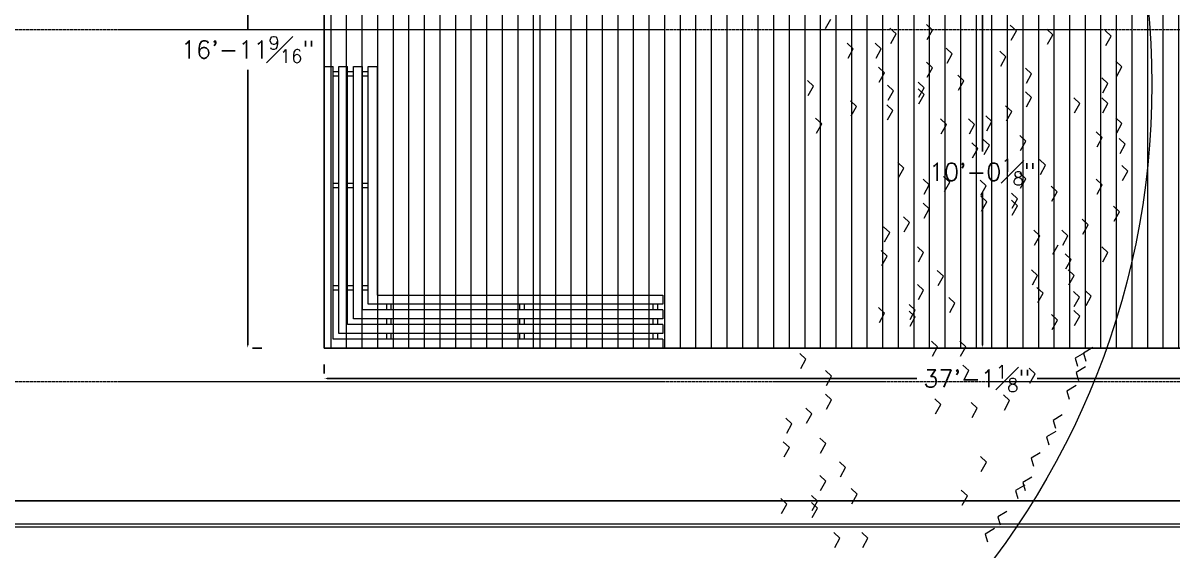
# Model space of a CAD drawing. Header units: inches. Extents: x 437 to 8681, y 26 to 3302.
# Drawn here: x 1260.5 to 1652.3, y 581.4 to 761.1 of the extents above; entities that cross this region are included whole.
import ezdxf

# ---------------------------------------------------------------- set-up
doc = ezdxf.new("R2010")
doc.units = ezdxf.units.IN
doc.header["$MEASUREMENT"] = 0
doc.linetypes.add('PHANTOM2', pattern=[1.25, 0.625, -0.125, 0.125, -0.125, 0.125, -0.125])
doc.layers.add('ARBOLES', color=7, linetype='Continuous', lineweight=13, true_color=0x69d485)
for name, color, linetype, lineweight in [('BOUNDARY', 150, 'Continuous', 53), ('PLANTA BLANCA', 7, 'Continuous', 0), ('TEXTURE', 8, 'Continuous', 0)]:
    doc.layers.add(name, color=color, linetype=linetype, lineweight=lineweight)
doc.layers.add('DIMENSION', color=1, linetype='Continuous')
doc.styles.add('ROMANS', font='romans.shx')
doc.dimstyles.new('SMALLER DIM', dxfattribs={"dimscale": 64, "dimtxt": 0.09375, "dimasz": 0.015625, "dimexe": 0.075, "dimexo": 0.02625, "dimgap": 0.0375, "dimtad": 0, "dimtih": 1, "dimtoh": 1, "dimdec": 4, "dimzin": 3, "dimdsep": 46, "dimlunit": 4, "dimtxsty": 'ROMANS', "dimcen": 0.0375, "dimclrd": 256, "dimclre": 256, "dimclrt": 7, "dimadec": 0, "dimazin": 0, "dimtfac": 0.75, "dimtdec": 4, "dimtmove": 0, "dimatfit": 3, "dimfxl": 1, "dimfrac": 1, "dimtolj": 1, "dimtzin": 0, "dimlwd": -1, "dimlwe": -1, "dimarcsym": 1})

# ---------------------------------------------------------------- blocks, each defined once
blk = doc.blocks.new('*D76')
at = {"layer": 'DIMENSION', "transparency": 16777216}
for p, q in [((1586.02, 770.43), (1582.88, 770.43)), ((1587.68, 769.43), (1587.68, 717.26)), ((1587.68, 651.28), (1587.68, 703.46)), ((1586.17, 650.28), (1582.88, 650.28))]:
    blk.add_line(p, q, dxfattribs=at)
for points in [[(1587.51, 769.43), (1587.85, 769.43), (1587.68, 770.43)], [(1587.51, 651.28), (1587.85, 651.28), (1587.68, 650.28)]]:
    blk.add_solid(points, dxfattribs=at)
at = {"layer": 'DIMENSION', "color": 7, "transparency": 16777216, "insert": (1587.68, 710.36), "char_height": 6, "attachment_point": 5, "style": 'ROMANS'}
blk.add_mtext('\\A1;10\'-0{\\H0.75x;\\S1#8;}"', dxfattribs=at)
blk = doc.blocks.new('*D47')
at = {"layer": 'DIMENSION', "transparency": 16777216}
for p, q in [((1337.13, 852.87), (1337.13, 758.98)), ((1338.81, 853.87), (1341.93, 853.87)), ((1337.13, 651.28), (1337.13, 745.18)), ((1338.81, 650.28), (1341.93, 650.28))]:
    blk.add_line(p, q, dxfattribs=at)
for points in [[(1336.96, 852.87), (1337.29, 852.87), (1337.13, 853.87)], [(1336.96, 651.28), (1337.29, 651.28), (1337.13, 650.28)]]:
    blk.add_solid(points, dxfattribs=at)
at = {"layer": 'DIMENSION', "color": 7, "transparency": 16777216, "insert": (1337.13, 752.08), "char_height": 6, "attachment_point": 5, "style": 'ROMANS'}
blk.add_mtext('\\A1;16\'-11{\\H0.75x;\\S9#16;}"', dxfattribs=at)
blk = doc.blocks.new('*D48')
at = {"layer": 'DIMENSION', "transparency": 16777216}
for p, q in [((1363.23, 641.57), (1363.23, 644.69)), ((1808.38, 641.57), (1808.38, 644.69)), ((1364.23, 639.89), (1565.3, 639.89)), ((1807.38, 639.89), (1606.31, 639.89))]:
    blk.add_line(p, q, dxfattribs=at)
for points in [[(1364.23, 640.06), (1364.23, 639.72), (1363.23, 639.89)], [(1807.38, 640.06), (1807.38, 639.72), (1808.38, 639.89)]]:
    blk.add_solid(points, dxfattribs=at)
at = {"layer": 'DIMENSION', "color": 7, "transparency": 16777216, "insert": (1585.8, 639.89), "char_height": 6, "attachment_point": 5, "style": 'ROMANS'}
blk.add_mtext('\\A1;37\'-1{\\H0.75x;\\S1#8;}"', dxfattribs=at)

msp = doc.modelspace()

# ---------------------------------------------------------------- hatches: boundary and pattern name
at = {"layer": 'TEXTURE', "linetype": 'Continuous'}
h = msp.add_hatch(dxfattribs=at)
h.set_pattern_fill('ANSI31', color=9, scale=42.5, angle=225)
h.set_pattern_definition([(270, (-3559.14, -96.3204), (5.3125, -9e-16), [])])
h.paths.add_polyline_path([(1435.237, 1191.3018), (1435.237, 650.2838), (1363.22944, 650.2838), (1363.22944, 1307.86683), (1821.50336, 1307.86683), (1821.50336, 1168.15326), (1945.22944, 1168.15326), (1945.22944, 1084.7125), (1808.37898, 1084.688), (1808.37898, 650.2838), (1736.14625, 650.2838), (1736.12206, 1191.3018)])
h.paths.add_polyline_path([(1059.22944, 925.86683), (1363.22944, 925.86683), (1363.22944, 853.86683), (1059.22944, 853.86683)])
h = msp.add_hatch(dxfattribs=at)
h.set_pattern_fill('ANSI31', color=9, scale=42.5, angle=225)
h.set_pattern_definition([(270, (-8710.0197, -3326.6847), (5.3125, -9e-16), [])])
h.paths.add_polyline_path([(1435.237, 770.43187), (1736.14625, 770.43187), (1736.14625, 650.2838), (1435.237, 650.2838)])

# ---------------------------------------------------------------- linework, layer by layer
at = {"color": 0}
msp.add_lwpolyline([(1694.70424, 2742.19091), (1578.24003, 2742.19091), (856.53008, 1917.10668), (856.53008, 598.19693), (2115.47196, 598.19693), (2115.47196, 2144.12355), (2005.22944, 2144.12355), (2005.22944, 1084.688), (1808.37898, 1084.688), (1808.37898, 650.2838), (1363.22944, 650.2838), (1363.22944, 853.86683), (1059.22944, 853.86683), (1059.22944, 853.86683), (999.22944, 853.86683), (999.22944, 1947.59292), (1309.22944, 1947.59292)], dxfattribs=at)
at = {"color": 32, "true_color": 0xcd6928}
msp.add_lwpolyline([(1059.22944, 925.86683), (1059.22944, 853.86683), (1363.22944, 853.86683), (1363.22944, 650.2838), (1808.37898, 650.2838), (1808.37898, 1084.688), (1945.22944, 1084.688), (1945.22944, 1168.15932), (1821.50336, 1168.15326), (1821.50336, 1307.86683), (1363.22944, 1307.86683), (1363.22944, 925.86683), (1059.22944, 925.86683)], dxfattribs=at)
at = {"layer": 'ARBOLES', "color": 0}
for p, q in [((1534.20991, 759.30101), (1535.97836, 762.49475)), ((1570.63314, 758.70473), (1568.5671, 760.63118)), ((1570.63314, 758.70473), (1568.5671, 760.63118)), ((1599.24699, 758.43178), (1597.18095, 760.35824)), ((1599.24699, 758.43178), (1597.18095, 760.35824)), ((1558.21124, 757.3959), (1556.1452, 759.32235)), ((1558.21124, 757.3959), (1556.1452, 759.32235)), ((1556.44279, 754.20215), (1558.21124, 757.3959)), ((1556.44279, 754.20215), (1558.21124, 757.3959)), ((1568.86468, 755.51098), (1570.63314, 758.70473)), ((1568.86468, 755.51098), (1570.63314, 758.70473)), ((1597.47854, 755.23804), (1599.24699, 758.43178)), ((1597.47854, 755.23804), (1599.24699, 758.43178)), ((1611.66889, 757.12295), (1609.60285, 759.0494)), ((1611.66889, 757.12295), (1609.60285, 759.0494)), ((1609.90044, 753.9292), (1611.66889, 757.12295)), ((1609.90044, 753.9292), (1611.66889, 757.12295)), ((1631.56562, 756.68918), (1629.49958, 758.61563)), ((1631.56562, 756.68918), (1629.49958, 758.61563)), ((1629.79717, 753.49543), (1631.56562, 756.68918)), ((1629.79717, 753.49543), (1631.56562, 756.68918)), ((1543.60584, 752.28586), (1541.5398, 754.21231)), ((1543.60584, 752.28586), (1541.5398, 754.21231)), ((1553.19468, 752.28586), (1551.12864, 754.21231)), ((1553.19468, 752.28586), (1551.12864, 754.21231)), ((1577.38891, 750.58997), (1575.32287, 752.51642)), ((1577.38891, 750.58997), (1575.32287, 752.51642)), ((1541.83739, 749.09211), (1543.60584, 752.28586)), ((1541.83739, 749.09211), (1543.60584, 752.28586)), ((1551.42622, 749.09211), (1553.19468, 752.28586)), ((1551.42622, 749.09211), (1553.19468, 752.28586)), ((1575.62045, 747.39622), (1577.38891, 750.58997)), ((1575.62045, 747.39622), (1577.38891, 750.58997)), ((1595.69909, 749.58961), (1593.63304, 751.51607)), ((1595.69909, 749.58961), (1593.63304, 751.51607)), ((1593.93063, 746.39587), (1595.69909, 749.58961)), ((1593.93063, 746.39587), (1595.69909, 749.58961)), ((1554.28432, 744.1711), (1552.21828, 746.09755)), ((1554.28432, 744.1711), (1552.21828, 746.09755)), ((1570.63314, 745.87817), (1568.5671, 747.80462)), ((1570.63314, 745.87817), (1568.5671, 747.80462)), ((1568.86468, 742.68442), (1570.63314, 745.87817)), ((1568.86468, 742.68442), (1570.63314, 745.87817)), ((1604.41621, 743.83075), (1602.35017, 745.7572)), ((1604.41621, 743.83075), (1602.35017, 745.7572)), ((1635.2704, 746.21851), (1633.20436, 748.14497)), ((1635.2704, 746.21851), (1633.20436, 748.14497)), ((1633.50194, 743.02477), (1635.2704, 746.21851)), ((1633.50194, 743.02477), (1635.2704, 746.21851)), ((1530.0392, 739.62196), (1527.97316, 741.54842)), ((1530.0392, 739.62196), (1527.97316, 741.54842)), ((1552.51586, 740.97735), (1554.28432, 744.1711)), ((1552.51586, 740.97735), (1554.28432, 744.1711)), ((1567.80008, 739.07224), (1565.73403, 740.99869)), ((1567.80008, 739.07224), (1565.73403, 740.99869)), ((1581.31162, 741.42814), (1579.24557, 743.35459)), ((1581.31162, 741.42814), (1579.24557, 743.35459)), ((1579.54316, 738.23439), (1581.31162, 741.42814)), ((1579.54316, 738.23439), (1581.31162, 741.42814)), ((1602.64775, 740.637), (1604.41621, 743.83075)), ((1602.64775, 740.637), (1604.41621, 743.83075)), ((1630.47598, 740.45965), (1628.40994, 742.3861)), ((1630.47598, 740.45965), (1628.40994, 742.3861)), ((1528.27075, 736.42822), (1530.0392, 739.62196)), ((1528.27075, 736.42822), (1530.0392, 739.62196)), ((1557.33953, 738.02517), (1555.27349, 739.95162)), ((1557.33953, 738.02517), (1555.27349, 739.95162)), ((1555.57107, 734.83142), (1557.33953, 738.02517)), ((1555.57107, 734.83142), (1557.33953, 738.02517)), ((1567.80008, 736.71634), (1565.73403, 738.64279)), ((1567.80008, 736.71634), (1565.73403, 738.64279)), ((1566.03162, 735.87849), (1567.80008, 739.07224)), ((1566.03162, 733.52259), (1567.80008, 736.71634)), ((1604.41621, 735.71599), (1602.35017, 737.64244)), ((1604.41621, 735.71599), (1602.35017, 737.64244)), ((1628.70753, 737.2659), (1630.47598, 740.45965)), ((1628.70753, 737.2659), (1630.47598, 740.45965)), ((1544.69548, 732.65337), (1542.62944, 734.57982)), ((1544.69548, 732.65337), (1542.62944, 734.57982)), ((1557.11738, 731.34454), (1555.05134, 733.27099)), ((1557.11738, 731.34454), (1555.05134, 733.27099)), ((1597.66044, 731.00419), (1595.5944, 732.93064)), ((1597.66044, 731.00419), (1595.5944, 732.93064)), ((1602.64775, 732.52224), (1604.41621, 735.71599)), ((1620.88715, 733.65372), (1618.82111, 735.58017)), ((1620.88715, 733.65372), (1618.82111, 735.58017)), ((1619.11869, 730.45997), (1620.88715, 733.65372)), ((1630.47598, 733.65372), (1628.40994, 735.58017)), ((1630.47598, 733.65372), (1628.40994, 735.58017)), ((1628.70753, 730.45997), (1630.47598, 733.65372)), ((1628.70753, 730.45997), (1630.47598, 733.65372)), ((1542.92703, 729.45962), (1544.69548, 732.65337)), ((1542.92703, 729.45962), (1544.69548, 732.65337)), ((1555.34893, 728.15079), (1557.11738, 731.34454)), ((1555.34893, 728.15079), (1557.11738, 731.34454)), ((1590.90467, 727.60122), (1588.83863, 729.52768)), ((1595.89198, 727.81044), (1597.66044, 731.00419)), ((1595.89198, 727.81044), (1597.66044, 731.00419)), ((1532.87227, 726.7954), (1530.80623, 728.72186)), ((1532.87227, 726.7954), (1530.80623, 728.72186)), ((1531.10381, 723.60166), (1532.87227, 726.7954)), ((1531.10381, 723.60166), (1532.87227, 726.7954)), ((1575.42756, 726.50744), (1573.36152, 728.4339)), ((1575.42756, 726.50744), (1573.36152, 728.4339)), ((1573.6591, 723.3137), (1575.42756, 726.50744)), ((1573.6591, 723.3137), (1575.42756, 726.50744)), ((1585.01639, 726.50744), (1582.95035, 728.4339)), ((1585.01639, 726.50744), (1582.95035, 728.4339)), ((1583.24794, 723.3137), (1585.01639, 726.50744)), ((1583.24794, 723.3137), (1585.01639, 726.50744)), ((1589.13621, 724.40748), (1590.90467, 727.60122)), ((1589.13621, 724.40748), (1590.90467, 727.60122)), ((1635.2704, 726.84779), (1633.20436, 728.77424)), ((1635.2704, 726.84779), (1633.20436, 728.77424)), ((1633.50194, 723.65404), (1635.2704, 726.84779)), ((1590.03296, 719.48646), (1587.96691, 721.41291)), ((1590.03296, 719.48646), (1587.96691, 721.41291)), ((1602.45485, 720.79529), (1600.38881, 722.72175)), ((1602.45485, 720.79529), (1600.38881, 722.72175)), ((1628.51463, 722.13599), (1626.44859, 724.06245)), ((1628.51463, 722.13599), (1626.44859, 724.06245)), ((1626.74618, 718.94225), (1628.51463, 722.13599)), ((1626.74618, 718.94225), (1628.51463, 722.13599)), ((1636.36004, 719.78009), (1634.294, 721.70655)), ((1636.36004, 719.78009), (1634.294, 721.70655)), ((1586.10603, 718.39268), (1584.03999, 720.31913)), ((1586.10603, 718.39268), (1584.03999, 720.31913)), ((1584.33758, 715.19893), (1586.10603, 718.39268)), ((1584.33758, 715.19893), (1586.10603, 718.39268)), ((1588.2645, 716.29271), (1590.03296, 719.48646)), ((1588.2645, 716.29271), (1590.03296, 719.48646)), ((1600.6864, 717.60155), (1602.45485, 720.79529)), ((1600.6864, 717.60155), (1602.45485, 720.79529)), ((1634.59159, 716.58635), (1636.36004, 719.78009)), ((1634.59159, 716.58635), (1636.36004, 719.78009)), ((1560.84673, 711.68018), (1558.78069, 713.60663)), ((1560.84673, 711.68018), (1558.78069, 713.60663)), ((1609.21062, 712.68053), (1607.14458, 714.60698)), ((1609.21062, 712.68053), (1607.14458, 714.60698)), ((1559.07828, 708.48643), (1560.84673, 711.68018)), ((1559.07828, 708.48643), (1560.84673, 711.68018)), ((1602.45485, 707.96873), (1600.38881, 709.89519)), ((1602.45485, 707.96873), (1600.38881, 709.89519)), ((1607.44217, 709.48678), (1609.21062, 712.68053)), ((1607.44217, 709.48678), (1609.21062, 712.68053)), ((1637.23175, 710.61827), (1635.16571, 712.54472)), ((1637.23175, 710.61827), (1635.16571, 712.54472)), ((1635.4633, 707.42452), (1637.23175, 710.61827)), ((1635.4633, 707.42452), (1637.23175, 710.61827)), ((1569.56385, 705.92132), (1567.49781, 707.84777)), ((1569.56385, 705.92132), (1567.49781, 707.84777)), ((1567.7954, 702.72757), (1569.56385, 705.92132)), ((1567.7954, 702.72757), (1569.56385, 705.92132)), ((1576.5172, 706.87495), (1574.45116, 708.80141)), ((1576.5172, 706.87495), (1574.45116, 708.80141)), ((1574.74874, 703.68121), (1576.5172, 706.87495)), ((1574.74874, 703.68121), (1576.5172, 706.87495)), ((1588.9391, 705.56612), (1586.87306, 707.49257)), ((1588.9391, 705.56612), (1586.87306, 707.49257)), ((1587.17064, 702.37237), (1588.9391, 705.56612)), ((1587.17064, 702.37237), (1588.9391, 705.56612)), ((1600.6864, 704.77499), (1602.45485, 707.96873)), ((1600.6864, 704.77499), (1602.45485, 707.96873)), ((1613.13333, 703.5187), (1611.06729, 705.44516)), ((1613.13333, 703.5187), (1611.06729, 705.44516)), ((1628.51463, 705.90647), (1626.44859, 707.83292)), ((1626.74618, 702.71272), (1628.51463, 705.90647)), ((1589.16124, 700.11574), (1587.0952, 702.04219)), ((1589.16124, 700.11574), (1587.0952, 702.04219)), ((1599.62179, 701.1628), (1597.55575, 703.08926)), ((1599.62179, 701.1628), (1597.55575, 703.08926)), ((1611.36487, 700.32496), (1613.13333, 703.5187)), ((1611.36487, 700.32496), (1613.13333, 703.5187)), ((1569.56385, 697.80655), (1567.49781, 699.73301)), ((1569.56385, 697.80655), (1567.49781, 699.73301)), ((1567.7954, 694.61281), (1569.56385, 697.80655)), ((1587.39279, 696.92199), (1589.16124, 700.11574)), ((1587.39279, 696.92199), (1589.16124, 700.11574)), ((1599.62179, 698.80691), (1597.55575, 700.73336)), ((1599.62179, 698.80691), (1597.55575, 700.73336)), ((1597.85333, 697.96906), (1599.62179, 701.1628)), ((1597.85333, 695.61316), (1599.62179, 698.80691)), ((1634.39869, 696.74464), (1632.33265, 698.67109)), ((1634.39869, 696.74464), (1632.33265, 698.67109)), ((1562.80808, 693.09476), (1560.74204, 695.02121)), ((1562.80808, 693.09476), (1560.74204, 695.02121)), ((1623.72021, 692.29461), (1621.65417, 694.22106)), ((1623.72021, 692.29461), (1621.65417, 694.22106)), ((1632.63023, 693.55089), (1634.39869, 696.74464)), ((1556.05231, 689.69179), (1553.98627, 691.61824)), ((1554.28386, 686.49804), (1556.05231, 689.69179)), ((1554.28386, 686.49804), (1556.05231, 689.69179)), ((1561.03963, 689.90101), (1562.80808, 693.09476)), ((1561.03963, 689.90101), (1562.80808, 693.09476)), ((1607.24927, 688.59801), (1605.18323, 690.52446)), ((1607.24927, 688.59801), (1605.18323, 690.52446)), ((1616.83811, 688.59801), (1614.77207, 690.52446)), ((1616.83811, 688.59801), (1614.77207, 690.52446)), ((1621.95176, 689.10086), (1623.72021, 692.29461)), ((1621.95176, 689.10086), (1623.72021, 692.29461)), ((1605.48082, 685.40426), (1607.24927, 688.59801)), ((1605.48082, 685.40426), (1607.24927, 688.59801)), ((1615.06965, 685.40426), (1616.83811, 688.59801)), ((1615.06965, 685.40426), (1616.83811, 688.59801)), ((1555.1806, 681.57703), (1553.11456, 683.50348)), ((1555.1806, 681.57703), (1553.11456, 683.50348)), ((1567.6025, 682.88586), (1565.53646, 684.81231)), ((1567.6025, 682.88586), (1565.53646, 684.81231)), ((1565.83404, 679.69211), (1567.6025, 682.88586)), ((1565.83404, 679.69211), (1567.6025, 682.88586)), ((1611.70914, 682.29493), (1613.4776, 685.48868)), ((1611.70914, 682.29493), (1613.4776, 685.48868)), ((1617.92775, 680.48325), (1615.86171, 682.4097)), ((1617.92775, 680.48325), (1615.86171, 682.4097)), ((1630.47598, 682.87101), (1628.40994, 684.79747)), ((1628.70753, 679.67727), (1630.47598, 682.87101)), ((1553.41215, 678.38328), (1555.1806, 681.57703)), ((1553.41215, 678.38328), (1555.1806, 681.57703)), ((1616.15929, 677.2895), (1617.92775, 680.48325)), ((1616.15929, 677.2895), (1617.92775, 680.48325)), ((1574.35827, 674.7711), (1572.29223, 676.69755)), ((1574.35827, 674.7711), (1572.29223, 676.69755)), ((1572.58981, 671.57735), (1574.35827, 674.7711)), ((1572.58981, 671.57735), (1574.35827, 674.7711)), ((1606.5039, 675.01802), (1604.43786, 676.94447)), ((1606.5039, 675.01802), (1604.43786, 676.94447)), ((1604.73544, 671.82427), (1606.5039, 675.01802)), ((1604.73544, 671.82427), (1606.5039, 675.01802)), ((1618.9258, 675.01802), (1616.85976, 676.94447)), ((1618.9258, 675.01802), (1616.85976, 676.94447)), ((1617.15734, 671.82427), (1618.9258, 675.01802)), ((1567.6025, 670.0593), (1565.53646, 671.98575)), ((1567.6025, 670.0593), (1565.53646, 671.98575)), ((1565.83404, 666.86555), (1567.6025, 670.0593)), ((1565.83404, 666.86555), (1567.6025, 670.0593)), ((1608.33891, 668.96552), (1606.27287, 670.89197)), ((1608.33891, 668.96552), (1606.27287, 670.89197)), ((1578.28098, 665.60927), (1576.21493, 667.53572)), ((1578.28098, 665.60927), (1576.21493, 667.53572)), ((1606.57046, 665.77177), (1608.33891, 668.96552)), ((1606.57046, 665.77177), (1608.33891, 668.96552)), ((1620.76081, 667.65669), (1618.69477, 669.58314)), ((1620.76081, 667.65669), (1618.69477, 669.58314)), ((1618.99236, 664.46294), (1620.76081, 667.65669)), ((1618.99236, 664.46294), (1620.76081, 667.65669)), ((1624.80985, 667.95032), (1622.74381, 669.87677)), ((1623.0414, 664.75657), (1624.80985, 667.95032)), ((1554.30889, 662.2063), (1552.24285, 664.13276)), ((1554.30889, 662.2063), (1552.24285, 664.13276)), ((1552.54043, 659.01256), (1554.30889, 662.2063)), ((1552.54043, 659.01256), (1554.30889, 662.2063)), ((1564.76944, 663.25337), (1562.7034, 665.17982)), ((1564.76944, 663.25337), (1562.7034, 665.17982)), ((1564.76944, 660.89747), (1562.7034, 662.82392)), ((1564.76944, 660.89747), (1562.7034, 662.82392)), ((1563.00098, 660.05962), (1564.76944, 663.25337)), ((1576.51252, 662.41552), (1578.28098, 665.60927)), ((1576.51252, 662.41552), (1578.28098, 665.60927)), ((1620.88715, 661.14439), (1618.82111, 663.07084)), ((1620.88715, 661.14439), (1618.82111, 663.07084)), ((1563.00098, 657.70372), (1564.76944, 660.89747)), ((1613.25967, 659.83556), (1611.19363, 661.76201)), ((1611.49121, 656.64181), (1613.25967, 659.83556)), ((1619.11869, 657.95064), (1620.88715, 661.14439)), ((1619.11869, 657.95064), (1620.88715, 661.14439)), ((1572.39692, 650.68858), (1570.33088, 652.61503)), ((1572.39692, 650.68858), (1570.33088, 652.61503)), ((1570.62846, 647.49483), (1572.39692, 650.68858)), ((1570.62846, 647.49483), (1572.39692, 650.68858)), ((1581.98575, 650.68858), (1579.91971, 652.61503)), ((1581.98575, 650.68858), (1579.91971, 652.61503)), ((1580.2173, 647.49483), (1581.98575, 650.68858)), ((1580.2173, 647.49483), (1581.98575, 650.68858)), ((1527.5097, 646.47595), (1525.44366, 648.40241)), ((1527.5097, 646.47595), (1525.44366, 648.40241)), ((1622.43675, 648.70455), (1619.29164, 646.85099)), ((1619.29164, 646.85099), (1620.09344, 644.14232)), ((1619.29164, 646.85099), (1620.09344, 644.14232)), ((1625.27189, 650.42319), (1622.12677, 648.56963)), ((1625.27189, 650.42319), (1622.12677, 648.56963)), ((1622.12677, 648.56963), (1622.92858, 645.86096)), ((1622.12677, 648.56963), (1622.92858, 645.86096)), ((1525.74124, 643.28221), (1527.5097, 646.47595)), ((1525.74124, 643.28221), (1527.5097, 646.47595)), ((1536.22682, 640.71709), (1534.16078, 642.64354)), ((1536.22682, 640.71709), (1534.16078, 642.64354)), ((1583.07539, 642.57381), (1581.00935, 644.50027)), ((1583.07539, 642.57381), (1581.00935, 644.50027)), ((1605.63219, 641.5119), (1603.56614, 643.43835)), ((1605.63219, 641.5119), (1603.56614, 643.43835)), ((1622.8342, 643.83507), (1619.68909, 641.98151)), ((1622.8342, 643.83507), (1619.68909, 641.98151)), ((1534.45836, 637.52334), (1536.22682, 640.71709)), ((1534.45836, 637.52334), (1536.22682, 640.71709)), ((1581.30694, 639.38007), (1583.07539, 642.57381)), ((1581.30694, 639.38007), (1583.07539, 642.57381)), ((1603.86373, 638.31815), (1605.63219, 641.5119)), ((1619.68909, 641.98151), (1620.49089, 639.27284)), ((1619.68909, 641.98151), (1620.49089, 639.27284)), ((1619.60162, 637.46974), (1616.4565, 635.61617)), ((1619.60162, 637.46974), (1616.4565, 635.61617)), ((1616.4565, 635.61617), (1617.25831, 632.90751)), ((1616.4565, 635.61617), (1617.25831, 632.90751)), ((1536.22682, 632.60233), (1534.16078, 634.52878)), ((1536.22682, 632.60233), (1534.16078, 634.52878)), ((1534.45836, 629.40858), (1536.22682, 632.60233)), ((1573.48656, 631.05609), (1571.42052, 632.98254)), ((1573.48656, 631.05609), (1571.42052, 632.98254)), ((1571.7181, 627.86234), (1573.48656, 631.05609)), ((1571.7181, 627.86234), (1573.48656, 631.05609)), ((1585.90846, 629.74725), (1583.84242, 631.67371)), ((1585.90846, 629.74725), (1583.84242, 631.67371)), ((1596.91506, 632.35007), (1594.84902, 634.27652)), ((1596.91506, 632.35007), (1594.84902, 634.27652)), ((1595.14661, 629.15632), (1596.91506, 632.35007)), ((1595.14661, 629.15632), (1596.91506, 632.35007)), ((1529.47105, 627.89053), (1527.40501, 629.81698)), ((1529.47105, 627.89053), (1527.40501, 629.81698)), ((1527.70259, 624.69678), (1529.47105, 627.89053)), ((1527.70259, 624.69678), (1529.47105, 627.89053)), ((1584.14, 626.55351), (1585.90846, 629.74725)), ((1584.14, 626.55351), (1585.90846, 629.74725)), ((1614.91172, 627.47616), (1611.7666, 625.6226)), ((1614.91172, 627.47616), (1611.7666, 625.6226)), ((1522.71528, 624.48757), (1520.64924, 626.41402)), ((1520.94682, 621.29382), (1522.71528, 624.48757)), ((1520.94682, 621.29382), (1522.71528, 624.48757)), ((1611.7666, 625.6226), (1612.56841, 622.91394)), ((1611.7666, 625.6226), (1612.56841, 622.91394)), ((1534.26547, 617.68164), (1532.19943, 619.60809)), ((1534.26547, 617.68164), (1532.19943, 619.60809)), ((1612.68601, 621.87467), (1609.54089, 620.02111)), ((1612.68601, 621.87467), (1609.54089, 620.02111)), ((1609.54089, 620.02111), (1610.34269, 617.31245)), ((1609.54089, 620.02111), (1610.34269, 617.31245)), ((1521.84357, 616.3728), (1519.77753, 618.29926)), ((1521.84357, 616.3728), (1519.77753, 618.29926)), ((1520.07511, 613.17906), (1521.84357, 616.3728)), ((1520.07511, 613.17906), (1521.84357, 616.3728)), ((1532.49701, 614.48789), (1534.26547, 617.68164)), ((1532.49701, 614.48789), (1534.26547, 617.68164)), ((1541.02124, 609.56687), (1538.9552, 611.49333)), ((1541.02124, 609.56687), (1538.9552, 611.49333)), ((1589.06965, 611.40875), (1587.00361, 613.3352)), ((1587.3012, 608.215), (1589.06965, 611.40875)), ((1587.3012, 608.215), (1589.06965, 611.40875)), ((1607.41318, 614.55454), (1604.26806, 612.70098)), ((1607.41318, 614.55454), (1604.26806, 612.70098)), ((1604.26806, 612.70098), (1605.06987, 609.99231)), ((1604.26806, 612.70098), (1605.06987, 609.99231)), ((1539.25278, 606.37313), (1541.02124, 609.56687)), ((1539.25278, 606.37313), (1541.02124, 609.56687)), ((1534.26547, 604.85507), (1532.19943, 606.78153)), ((1534.26547, 604.85507), (1532.19943, 606.78153)), ((1532.49701, 601.66133), (1534.26547, 604.85507)), ((1532.49701, 601.66133), (1534.26547, 604.85507)), ((1602.14036, 603.57434), (1598.99524, 601.72078)), ((1602.14036, 603.57434), (1598.99524, 601.72078)), ((1604.55155, 606.24778), (1601.40643, 604.39422)), ((1604.55155, 606.24778), (1601.40643, 604.39422)), ((1601.40643, 604.39422), (1602.20824, 601.68555)), ((1601.40643, 604.39422), (1602.20824, 601.68555)), ((1531.4324, 598.04915), (1529.36636, 599.9756)), ((1531.4324, 598.04915), (1529.36636, 599.9756)), ((1544.94394, 600.40504), (1542.8779, 602.3315)), ((1544.94394, 600.40504), (1542.8779, 602.3315)), ((1543.17549, 597.2113), (1544.94394, 600.40504)), ((1543.17549, 597.2113), (1544.94394, 600.40504)), ((1582.53181, 599.89102), (1580.46577, 601.81747)), ((1582.53181, 599.89102), (1580.46577, 601.81747)), ((1580.76336, 596.69727), (1582.53181, 599.89102)), ((1598.99524, 601.72078), (1599.79705, 599.01211)), ((1598.99524, 601.72078), (1599.79705, 599.01211)), ((1520.97186, 597.00208), (1518.90581, 598.92853)), ((1520.97186, 597.00208), (1518.90581, 598.92853)), ((1519.2034, 593.80833), (1520.97186, 597.00208)), ((1519.2034, 593.80833), (1520.97186, 597.00208)), ((1531.4324, 595.69325), (1529.36636, 597.6197)), ((1531.4324, 595.69325), (1529.36636, 597.6197)), ((1529.66395, 594.8554), (1531.4324, 598.04915)), ((1529.66395, 592.4995), (1531.4324, 595.69325)), ((1596.04614, 594.56739), (1592.90102, 592.71383)), ((1596.04614, 594.56739), (1592.90102, 592.71383)), ((1592.90102, 592.71383), (1593.70283, 590.00517)), ((1592.90102, 592.71383), (1593.70283, 590.00517)), ((1591.78019, 588.71129), (1588.63507, 586.85772)), ((1591.78019, 588.71129), (1588.63507, 586.85772)), ((1539.05988, 585.48435), (1536.99384, 587.4108)), ((1539.05988, 585.48435), (1536.99384, 587.4108)), ((1537.29143, 582.2906), (1539.05988, 585.48435)), ((1537.29143, 582.2906), (1539.05988, 585.48435)), ((1548.64872, 585.48435), (1546.58268, 587.4108)), ((1548.64872, 585.48435), (1546.58268, 587.4108)), ((1546.88026, 582.2906), (1548.64872, 585.48435)), ((1546.88026, 582.2906), (1548.64872, 585.48435)), ((1588.63507, 586.85772), (1589.43688, 584.14906)), ((1588.63507, 586.85772), (1589.43688, 584.14906))]:
    msp.add_line(p, q, dxfattribs=at)
msp.add_circle((1375.44128, 740.27276), 270, dxfattribs=at)
at = {"layer": 'BOUNDARY', "lineweight": 0}
msp.add_line((2128.57404, 589.25098), (848.00947, 589.25098), dxfattribs=at)
at = {"layer": 'DIMENSION', "color": 0}
msp.add_lwpolyline([(1945.22944, 1132.15326), (1945.22944, 1132.15326), (1945.22944, 1084.688), (1808.37898, 1084.688), (1808.37898, 650.2838), (1363.22944, 650.2838), (1363.22944, 925.86683)], dxfattribs=at)
at = {"layer": 'PLANTA BLANCA', "color": 0}
for p, q in [((1363.22944, 650.2838), (1363.22944, 746.2838)), ((1366.22944, 653.2838), (1366.22944, 746.2838)), ((1368.20944, 655.2638), (1368.20944, 746.2838)), ((1371.20944, 658.2638), (1371.20944, 746.2838)), ((1373.24944, 660.3038), (1373.24944, 746.2838)), ((1376.24944, 663.3038), (1376.24944, 746.2838)), ((1378.22944, 665.2838), (1378.22944, 746.2838)), ((1381.22944, 746.2838), (1381.22944, 668.2838)), ((1366.22944, 706.5338), (1368.20944, 706.5338)), ((1371.20944, 706.5338), (1373.24944, 706.5338)), ((1376.24944, 706.5338), (1378.22944, 706.5338)), ((1366.22944, 705.0338), (1368.20944, 705.0338)), ((1371.20944, 705.0338), (1373.24944, 705.0338)), ((1376.24944, 705.0338), (1378.22944, 705.0338)), ((1366.22944, 671.5838), (1368.20944, 671.5838)), ((1366.22944, 670.0838), (1368.20944, 670.0838)), ((1371.20944, 671.5838), (1373.24944, 671.5838)), ((1371.20944, 670.0838), (1373.24944, 670.0838)), ((1376.24944, 671.5838), (1378.22944, 671.5838)), ((1376.24944, 670.0838), (1378.22944, 670.0838)), ((1381.22944, 668.2838), (1478.72944, 668.2838)), ((1478.72944, 668.2838), (1478.72944, 665.2838)), ((1478.72944, 663.3038), (1376.24944, 663.3038)), ((1478.72944, 665.2838), (1378.22944, 665.2838)), ((1478.72944, 660.3038), (1373.24944, 660.3038)), ((1478.72944, 655.2638), (1368.20944, 655.2638)), ((1478.72944, 658.2638), (1371.20944, 658.2638)), ((1478.72944, 653.2838), (1366.22944, 653.2838)), ((1478.72944, 650.2838), (1363.22944, 650.2838))]:
    msp.add_line(p, q, dxfattribs=at)
at = {"layer": 'PLANTA BLANCA'}
msp.add_lwpolyline([(2123.47196, 2750.18877), (2123.47196, 590.19694), (848.53008, 590.19693), (845.4099, 1916.55324), (1574.60909, 2750.19091), (2123.47196, 2750.18877)], dxfattribs=at)
at = {"layer": 'PLANTA BLANCA', "flags": 128}
msp.add_lwpolyline([(856.53008, 1917.10668), (856.53008, 598.19693), (2115.47196, 598.19693)], dxfattribs=at)
at = {"layer": 'PLANTA BLANCA', "color": 0, "flags": 128}
for points in [[(1363.22944, 746.2838), (1366.22944, 746.2838)], [(1368.20944, 746.2838), (1371.20944, 746.2838)], [(1373.24944, 746.2838), (1376.24944, 746.2838)], [(1378.22944, 746.2838), (1381.22944, 746.2838)]]:
    msp.add_lwpolyline(points, dxfattribs=at)
at = {"layer": 'PLANTA BLANCA', "color": 0}
for points in [[(1368.20944, 744.4838), (1366.22944, 744.4838)], [(1368.20944, 742.9838), (1366.22944, 742.9838)], [(1373.24944, 744.4838), (1371.20944, 744.4838)], [(1373.24944, 742.9838), (1371.20944, 742.9838)], [(1378.22944, 744.4838), (1376.24944, 744.4838)], [(1378.22944, 742.9838), (1376.24944, 742.9838)], [(1384.52944, 663.3038), (1384.52944, 665.2838)], [(1386.02944, 663.3038), (1386.02944, 665.2838)], [(1429.97944, 663.3038), (1429.97944, 665.2838)], [(1431.47944, 663.3038), (1431.47944, 665.2838)], [(1475.42944, 663.3038), (1475.42944, 665.2838)], [(1475.42944, 663.3038), (1475.42944, 665.2838)], [(1476.92944, 663.3038), (1476.92944, 665.2838)], [(1476.92944, 663.3038), (1476.92944, 665.2838)], [(1478.72944, 663.3038), (1478.72944, 660.3038)], [(1384.52944, 658.2638), (1384.52944, 660.3038)], [(1386.02944, 658.2638), (1386.02944, 660.3038)], [(1429.97944, 658.2638), (1429.97944, 660.3038)], [(1431.47944, 658.2638), (1431.47944, 660.3038)], [(1475.42944, 658.2638), (1475.42944, 660.3038)], [(1475.42944, 658.2638), (1475.42944, 660.3038)], [(1476.92944, 658.2638), (1476.92944, 660.3038)], [(1476.92944, 658.2638), (1476.92944, 660.3038)], [(1384.52944, 653.2838), (1384.52944, 655.2638)], [(1386.02944, 653.2838), (1386.02944, 655.2638)], [(1429.97944, 653.2838), (1429.97944, 655.2638)], [(1431.47944, 653.2838), (1431.47944, 655.2638)], [(1475.42944, 653.2838), (1475.42944, 655.2638)], [(1475.42944, 653.2838), (1475.42944, 655.2638)], [(1476.92944, 653.2838), (1476.92944, 655.2638)], [(1476.92944, 653.2838), (1476.92944, 655.2638)], [(1478.72944, 658.2638), (1478.72944, 655.2638)], [(1478.72944, 653.2838), (1478.72944, 650.2838)]]:
    msp.add_lwpolyline(points, dxfattribs=at)
at = {"layer": 'TEXTURE', "color": 7, "linetype": 'PHANTOM2', "lineweight": 0, "flags": 128}
for points in [[(856.53008, 758.86683), (2115.47196, 758.86683)], [(856.53008, 638.86683), (2115.47196, 638.86683)]]:
    msp.add_lwpolyline(points, dxfattribs=at)

# ---------------------------------------------------------------- dimensions: what is measured, and where the dimension line sits
at = {"layer": 'DIMENSION'}
dim = msp.add_linear_dim(base=(1337.12732, 650.2838), p1=(1337.12732, 853.86683), p2=(1337.12732, 650.2838), angle=90, dimstyle='SMALLER DIM', dxfattribs=at)
dim.commit()
dim.dimension.update_dxf_attribs({"geometry": '*D47', "text_midpoint": (1337.12732, 752.07532)})
dim = msp.add_linear_dim(base=(1587.67953, 650.2838), p1=(1587.69956, 770.43187), p2=(1587.8462, 650.2838), angle=90, dimstyle='SMALLER DIM', override={"dimtmove": 1}, dxfattribs=at)
dim.commit()
dim.dimension.update_dxf_attribs({"geometry": '*D76', "text_midpoint": (1587.67953, 710.35783)})
dim = msp.add_linear_dim(base=(1808.37898, 639.89095), p1=(1363.22944, 639.89095), p2=(1808.37898, 639.89095), dimstyle='SMALLER DIM', dxfattribs=at)
dim.commit()
dim.dimension.update_dxf_attribs({"geometry": '*D48', "text_midpoint": (1585.80421, 639.89095)})

doc.saveas('drawing.dxf')
